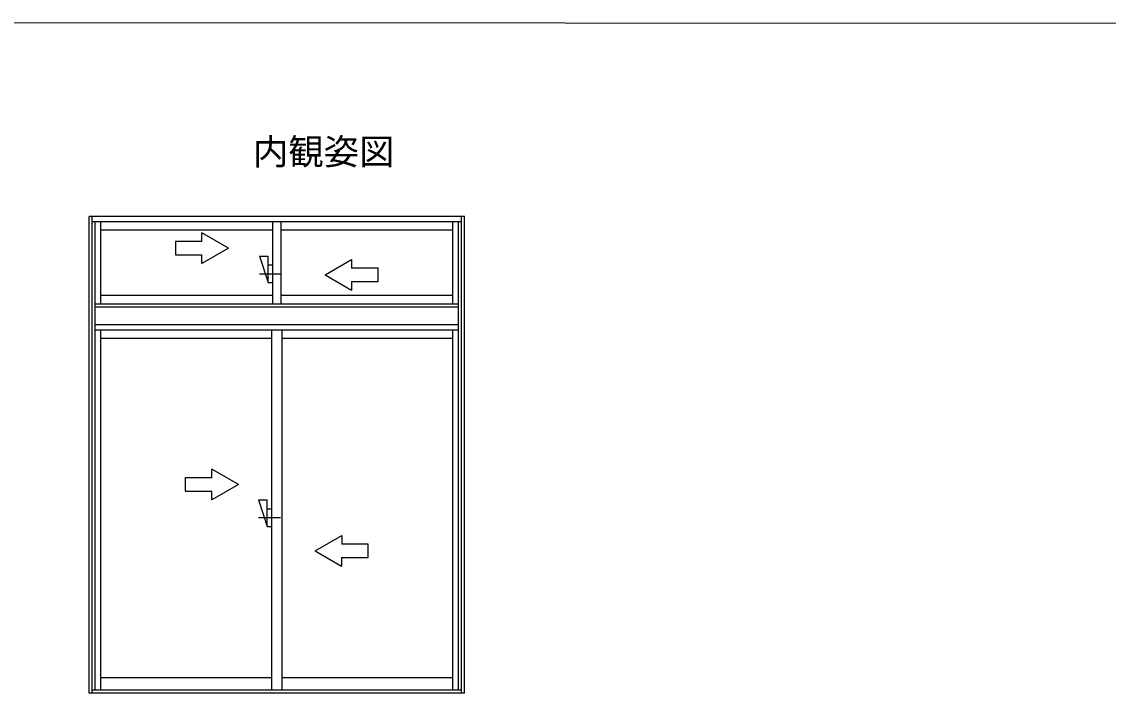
# Model space of a CAD drawing. Units: millimetres, scale not verified. Extents: x -525 to 525, y -782 to 777.
# Drawn here: x -227.2 to 18.3, y 365.8 to 517.5 of the extents above; entities that cross this region are included whole.
import ezdxf
from ezdxf.enums import TextEntityAlignment as Align

# ---------------------------------------------------------------- set-up
doc = ezdxf.new("R2010")
doc.units = ezdxf.units.MM
doc.header["$LTSCALE"] = 4
for name, color, linetype in [('0-1_USER1', 3, 'Continuous'), ('0-5_YKK_A1', 4, 'Continuous'), ('0-6_YKK_D', 6, 'Continuous')]:
    doc.layers.add(name, color=color, linetype=linetype)
doc.styles.add('ＭＳ ゴシック', font='')
doc.styles.get('ＭＳ ゴシック').set_extended_font_data('MS Gothic')

msp = doc.modelspace()

# ---------------------------------------------------------------- linework, layer by layer
at = {"layer": '0-5_YKK_A1'}
for p, q in [((-127.2, 473.501), (-212, 473.501)), ((-212, 365.801), (-212, 473.501)), ((-211.325, 365.801), (-211.325, 473.501)), ((-127.875, 472.331), (-211.325, 472.331)), ((-210.633, 366.486), (-210.633, 472.331)), ((-209.375, 453.806), (-209.375, 472.331)), ((-170.512, 453.806), (-170.512, 472.331)), ((-168.687, 472.331), (-168.687, 453.806)), ((-129.825, 453.805), (-129.825, 472.33)), ((-128.569, 366.485), (-128.567, 472.33)), ((-127.877, 365.8), (-127.875, 473.5)), ((-127.202, 365.8), (-127.2, 473.5)), ((-170.512, 470.481), (-209.375, 470.481)), ((-180.512, 466.351), (-186.512, 469.815)), ((-186.512, 467.851), (-186.512, 469.815)), ((-129.825, 470.481), (-168.687, 470.481)), ((-186.512, 467.851), (-192.512, 467.851)), ((-192.512, 467.851), (-192.512, 464.851)), ((-192.512, 464.851), (-186.512, 464.851)), ((-180.512, 466.351), (-186.512, 462.887)), ((-186.512, 462.887), (-186.512, 464.851)), ((-173.513, 464.601), (-171.513, 464.601)), ((-171.513, 462.601), (-170.513, 462.601)), ((-146.687, 461.851), (-152.687, 461.851)), ((-146.687, 458.851), (-146.687, 461.851)), ((-173.513, 460.601), (-168.513, 460.601)), ((-158.687, 460.351), (-152.688, 456.887)), ((-171.513, 458.601), (-170.513, 458.601)), ((-152.687, 458.851), (-152.688, 456.887)), ((-152.687, 458.851), (-146.687, 458.851)), ((-209.375, 455.731), (-170.512, 455.731)), ((-168.687, 455.731), (-129.825, 455.731)), ((-210.633, 453.806), (-128.567, 453.806)), ((-210.633, 453.106), (-128.567, 453.106)), ((-210.633, 449.106), (-128.567, 449.106)), ((-210.633, 447.906), (-128.568, 447.906)), ((-209.375, 366.486), (-209.375, 447.906)), ((-170.762, 447.906), (-170.762, 366.486)), ((-168.437, 447.906), (-168.437, 366.486)), ((-129.827, 366.485), (-129.825, 447.905)), ((-209.375, 446.056), (-170.762, 446.056)), ((-168.437, 446.056), (-129.825, 446.056)), ((-184.262, 414.501), (-184.262, 416.465)), ((-178.262, 413.001), (-184.262, 416.465)), ((-190.262, 414.501), (-190.262, 411.501)), ((-184.262, 414.501), (-190.262, 414.501)), ((-178.262, 413.001), (-184.262, 409.537)), ((-190.262, 411.501), (-184.262, 411.501)), ((-184.262, 409.537), (-184.262, 411.501)), ((-173.763, 409.501), (-171.763, 403.501)), ((-173.763, 409.501), (-171.763, 409.501)), ((-171.763, 403.501), (-171.763, 409.501)), ((-173.763, 405.501), (-168.763, 405.501)), ((-171.763, 407.501), (-170.763, 407.501)), ((-171.763, 403.501), (-170.763, 403.501)), ((-160.937, 398.001), (-154.937, 401.465)), ((-154.937, 401.465), (-154.937, 399.501)), ((-160.937, 398.001), (-154.938, 394.537)), ((-148.937, 399.501), (-154.937, 399.501)), ((-148.938, 396.501), (-148.937, 399.501)), ((-154.938, 396.501), (-154.938, 394.537)), ((-154.938, 396.501), (-148.938, 396.501)), ((-170.762, 369.261), (-209.375, 369.261)), ((-129.827, 369.261), (-168.437, 369.261)), ((-127.202, 365.801), (-212, 365.801)), ((-127.877, 366.486), (-211.325, 366.486))]:
    msp.add_line(p, q, dxfattribs=at)
for points in [[(-173.513, 464.601), (-171.513, 458.601), (-171.513, 464.601)], [(-158.687, 460.351), (-152.687, 463.815), (-152.687, 461.851)]]:
    msp.add_lwpolyline(points, dxfattribs=at)
at = {"layer": '0-6_YKK_D'}
msp.add_line((-442.518, 517.543), (236.479, 517.058), dxfattribs=at)

# ---------------------------------------------------------------- texts
at = {"layer": '0-1_USER1', "style": 'ＭＳ ゴシック'}
msp.add_text('内観姿図', height=5.865, dxfattribs=at).set_placement((-175, 483.5), align=Align.BOTTOM_LEFT)

doc.saveas('drawing.dxf')
